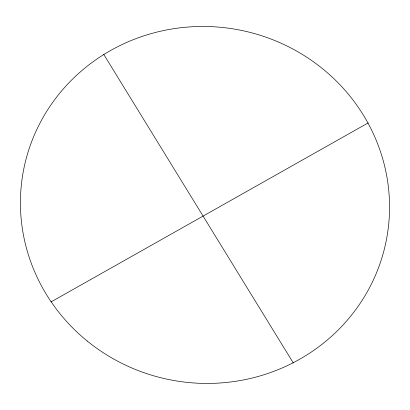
<?xml version="1.0" encoding="UTF-8"?>
<svg xmlns="http://www.w3.org/2000/svg" width="410" height="410" viewBox="0 0 410 410"><rect width="100%" height="100%" fill="white"/><g stroke="black" fill="none" stroke-linecap="round" stroke-linejoin="round"><path stroke-width="0.61" d="M50.968 301.955L368.19 122.892M103.679 54.284L293.293 362.937M87.289 341.084A184.746 178.299 9.7 0 0 386.958 236.852A184.746 178.299 9.7 0 0 140.712 36.915A184.746 178.299 9.7 0 0 87.289 341.084"/></g></svg>
